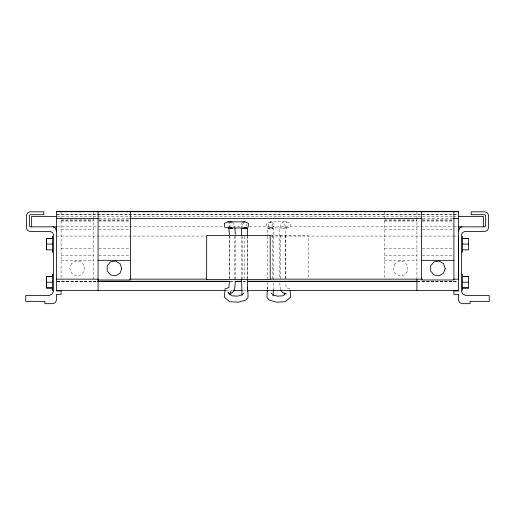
<?xml version="1.0" encoding="UTF-8"?>
<svg xmlns="http://www.w3.org/2000/svg" width="515" height="515" viewBox="0 0 515 515"><rect width="100%" height="100%" fill="white"/><g stroke="black" fill="none" stroke-linecap="round" stroke-linejoin="round"><path stroke-width="0.39" stroke-dasharray="2.58 1.93" d="M229.407 278.403L229.433 236.211M235.297 279.001L235.323 235.896M241.561 279.001L241.561 236.572M247.567 278.39L247.573 236.604M267.427 282.349L267.394 289.127M273.433 282.973L273.388 290.022M246.299 226.458L246.531 223.426M267.607 289.05L267.761 287.544L267.452 288.245M272.454 228.113L274.444 224.868L271.978 221.978L270.085 221.856L266.545 223.31L266.841 227.102L272.454 228.113L268.766 227.218L268.47 223.426L271.978 221.978M228.866 227.34L230.495 224.752L228.975 223.014M242.526 222.557L240.557 224.868L242.147 227.463M243.917 223.014L242.423 224.752L243.627 226.697M273.439 279.806L273.439 228.563L267.427 228.563L267.427 235.799M56.483 214.311L458.517 214.311M57.287 214.703L457.713 214.703M57.365 216.442L452.814 216.442M453.612 216.442L457.635 216.442M99.099 218.605L129.651 218.605M423.137 218.605L452.885 218.605M61.105 219.905L93.453 219.905M98.861 219.905L130.424 219.905M384.576 219.905L416.925 219.95M422.339 219.905L453.895 219.905M61.105 220.381L93.453 220.381M98.861 220.381L129.632 220.381M384.576 220.381L416.925 220.381M422.339 220.381L453.103 220.381M61.105 221.057L93.453 221.057M98.861 221.057L129.632 221.057M384.576 221.057L416.925 221.057M422.339 221.057L453.103 221.057M57.365 226.838L223.742 226.838M228.563 226.838L243.035 226.838M249.46 226.838L452.814 226.838M453.612 226.838L457.635 226.838M267.427 228.563L273.439 228.563M61.105 229.729L93.453 229.729M98.861 229.729L129.632 229.729M384.576 229.729L416.925 229.729M422.339 229.729L453.103 229.729M270.761 235.503L308.331 235.503L308.331 277.804M56.483 236.076L206.039 236.076M271.167 236.076L452.917 236.076M453.689 236.076L457.713 236.076M61.105 248.616L93.453 248.616M98.861 248.616L130.424 248.616M384.576 248.616L416.925 248.616M422.339 248.616L453.895 248.616M61.105 255.717L93.453 255.717M98.861 255.717L129.632 255.717M384.576 255.717L416.925 255.717M422.339 255.717L453.103 255.717M61.105 260.339L93.453 260.339M384.576 260.339L416.925 260.339M57.287 281.248L97.49 281.248M230.16 281.248L234.183 281.248M243.029 281.248L246.241 281.248M417.51 281.248L457.713 281.248M57.287 281.441L97.49 281.441M230.16 281.441L234.183 281.441M243.029 281.441L246.241 281.441M417.51 281.441L457.713 281.441M57.287 281.711L97.277 281.711M417.723 281.711L457.713 281.711M226.143 290.376L232.574 290.376M243.029 290.376L246.241 290.376M289.823 288.754L286.173 287.653L285.625 282.297M272.1 294.174L271.07 293.029L272.223 294.722M232.497 222.641L234.402 224.952L234.782 227.224M280.424 289.881L279.742 282.98M285.593 278.403L285.568 234.621L286.321 227.302L282.658 228.19L286.546 227.991L290.325 227.089L290.627 223.304L287.029 221.856L270.085 221.856L272.577 224.752L270.568 227.991L286.546 227.991L284.505 224.752L287.029 221.856L282.98 222.068L280.598 224.952L279.838 229.497L279.703 278.203M416.925 211.82L416.925 217.884M416.925 218.006L416.925 279.98M384.576 211.82L384.576 278.415M285.741 235.503L285.741 279.4M280.372 235.503L280.372 279.4M272.75 235.503L272.75 279.4M267.382 236.301L267.382 279.4M247.618 236.301L247.618 279.4M244.792 236.301L244.792 278.602M242.25 236.301L242.25 279.4M234.628 236.301L234.628 279.4M229.259 236.301L229.259 278.602M93.453 211.82L93.453 217.884M93.453 218.006L93.453 279.98M61.105 211.82L61.105 278.415M71.527 263.596L69.77 268.424L71.527 273.253L75.975 275.821L81.035 274.926L84.338 270.993L84.338 265.856L81.035 261.923L75.975 261.028L71.527 263.596M394.999 263.596L393.241 268.424L394.999 273.253L399.447 275.821L404.507 274.926L407.809 270.993L407.809 265.856L404.507 261.923L399.447 261.028L394.999 263.596"/><path stroke-width="0.77" d="M241.561 279.001L241.999 295.121M241.561 235.773L241.561 228.563L247.573 228.563L247.573 235.799M247.567 279.194L247.625 291.31L247.47 289.803M458.517 278.39L458.517 236.076M267.375 291.31L267.388 289.855M272.989 295.855L273.388 290.022M229.407 281.583L228.827 287.653L225.177 288.754L224.257 297.123L229.709 301.713L238.458 302.189L245.719 300.071L248.03 297.503L247.934 292.018L247.239 287.544M235.297 282.194L234.576 289.881L232.22 292.81L230.038 293.466M267.221 290.512L266.97 297.503L269.281 300.071L276.542 302.189L285.291 301.713L290.743 297.123L290.061 290.157M230.932 290.981L230.257 295.018L228.055 292.372L232.181 295.848L237.608 296.138L242.385 294.747L243.93 293.029M458.517 231.46L459.612 227.933L461.981 226.838M285.175 293.859L282.819 295.848L277.392 296.138L272.615 294.747M244.432 227.991L248.159 227.102L248.455 223.31L244.915 221.856L242.707 221.856L227.971 221.856L224.373 223.304L224.675 227.089L228.454 227.991L232.342 228.19L230.875 227.836M242.546 228.113L245.501 227.398M243.022 221.978L244.915 221.856M247.573 228.563L241.561 228.563M52.44 238.368L46.434 238.394L46.434 249.827L52.607 249.865M52.607 238.426L46.601 238.445L46.601 249.884M46.434 244.11L52.44 244.091M52.44 276.491L46.434 276.516L46.434 287.949L52.44 287.93M52.607 276.549L46.601 276.568L46.601 288.007L52.607 287.988M46.434 282.233L52.44 282.214M56.483 211.717L458.517 211.717M56.56 216.442L31.647 216.442L31.647 226.838M458.44 216.442L483.353 216.442L483.353 226.838M56.483 218.605L98.294 218.605M129.651 218.605L422.332 218.605M453.689 218.605L458.517 218.605M56.56 226.838L30.488 226.838L29.703 226.471L29.336 225.679L29.336 215.862L29.703 215.07L30.488 214.703L43.775 214.703L43.775 211.82L29.915 211.82L27.546 212.914L26.445 215.283L26.445 227.991L27.546 230.359L29.915 231.46L50.129 231.46L52.498 232.555L53.599 234.924L53.599 290.93L52.131 294.084L48.977 295.552L25.75 295.552L25.75 301.352L44.934 301.352L44.934 303.663L53.019 303.663L55.388 302.562L56.483 300.194L56.483 294.419L61.105 294.419L61.105 290.956L56.483 290.956L56.483 211.337L458.517 211.337L458.517 290.956L453.895 290.956L453.895 294.419L458.517 294.419L458.517 300.194L459.612 302.562L461.981 303.663L470.066 303.663L470.066 301.352L489.25 301.352L489.25 295.552L466.024 295.552L462.869 294.084L461.401 290.93L461.401 234.924L462.502 232.555L464.871 231.46L485.085 231.46L487.454 230.359L488.555 227.991L488.555 215.283L487.454 212.914L485.085 211.82L471.225 211.82L471.225 214.703L484.512 214.703L485.297 215.07L485.664 215.862L485.664 225.679L485.297 226.471L484.512 226.838L458.44 226.838M228.454 227.991L242.32 227.991M98.075 260.339L130.424 260.339M421.547 260.339L453.895 260.339M56.483 279.149L98.294 279.149M129.651 279.149L206.843 279.149M270.362 279.149L422.332 279.149M453.689 279.149L458.517 279.149M98.075 279.98L130.424 279.98L130.424 211.82M97.49 281.248L229.355 281.248M234.988 281.248L241.419 281.248M247.85 281.248L417.51 281.248M97.49 281.441L229.355 281.441M234.988 281.441L241.419 281.441M247.85 281.441L417.51 281.441M56.483 290.376L225.338 290.376M233.379 290.376L242.224 290.376M247.85 290.376L458.517 290.376M462.56 238.368L468.566 238.394L468.566 249.884L462.56 249.807M462.56 238.426L468.566 238.445M462.56 244.091L468.566 244.11M462.56 276.491L468.566 276.516L468.566 288.007L462.56 287.988M462.56 276.549L468.566 276.568M462.56 282.214L468.566 282.233M462.56 287.93L468.566 287.949M227.971 221.856L232.02 222.068M286.417 293.904L282.78 292.81L280.894 290.466M53.019 226.838L55.388 227.933L56.483 231.46M284.409 292.996L284.744 295.018M234.911 227.984L235.323 234.299M228.808 228.061L229.433 234.621M462.56 236.192L462.56 252.196M462.56 274.315L462.56 290.318M453.895 211.82L453.895 279.98L421.547 279.98L421.547 211.82M416.925 279.516L416.925 290.376M98.075 211.82L98.075 290.376M52.607 236.25L52.607 237.776M52.607 250.67L52.607 252.196M52.607 274.373L52.607 275.898M52.607 288.793L52.607 290.318M52.44 236.192L52.44 252.138M52.44 274.315L52.44 290.26M121.759 268.424L120.001 273.253L115.553 275.821L110.493 274.926L107.191 270.993L107.191 265.856L110.493 261.923L115.553 261.028L120.001 263.596L121.759 268.424M445.23 268.424L443.473 273.253L439.025 275.821L433.965 274.926L430.662 270.993L430.662 265.856L433.965 261.923L439.025 261.028L443.473 263.596L445.23 268.424M270.208 235.503L206.67 235.503L206.67 279.4L270.208 279.4L270.208 235.503"/></g></svg>
